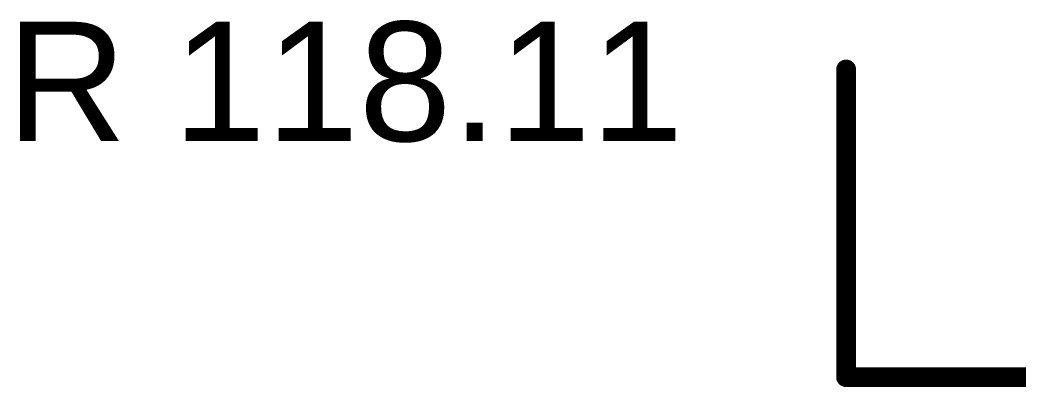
# Model space of a CAD drawing. Header units: inches. Extents: x 92 to 372, y 57 to 122.
# Drawn here: x 91.86 to 104.6, y 84.66 to 89.35 of the extents above; entities that cross this region are included whole.
import ezdxf

# ---------------------------------------------------------------- set-up
doc = ezdxf.new("R2010")
doc.units = ezdxf.units.IN
doc.layers.add('Dimension', color=6, linetype='Continuous')
doc.styles.add('Arial', font='', dxfattribs={"height": 0.2})
doc.styles.get('Arial').set_extended_font_data('Arial')

msp = doc.modelspace()

# ---------------------------------------------------------------- linework, layer by layer
at = {"layer": 'Dimension', "const_width": 0.254}
for points in [[(102.404, 84.788), (102.404, 88.716)], [(102.404, 84.788), (106.48, 84.788)]]:
    msp.add_lwpolyline(points, dxfattribs=at)
at = {"layer": 'Dimension', "const_width": 0.127}
for points in [[(102.34, 88.716, 1), (102.467, 88.716, 1)], [(102.34, 84.788, 1), (102.467, 84.788, 1)], [(102.34, 84.788, 1), (102.467, 84.788, 1)]]:
    msp.add_lwpolyline(points, format="xyb", close=True, dxfattribs=at)

# ---------------------------------------------------------------- texts
at = {"layer": 'Dimension', "style": 'Arial'}
msp.add_text('R 118.11', height=1.524, dxfattribs=at).set_placement((91.688, 87.802))

doc.saveas('drawing.dxf')
